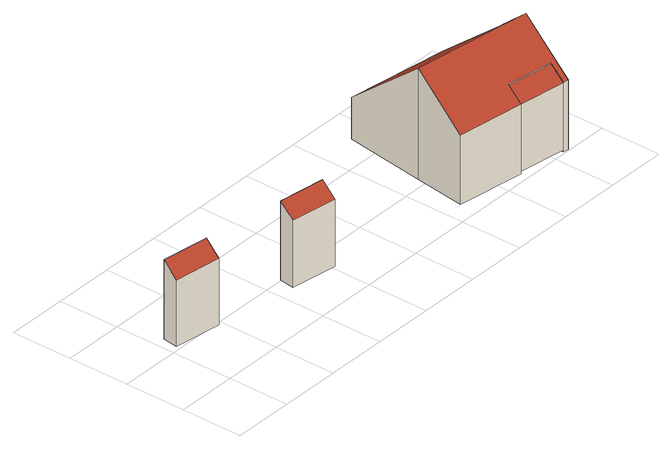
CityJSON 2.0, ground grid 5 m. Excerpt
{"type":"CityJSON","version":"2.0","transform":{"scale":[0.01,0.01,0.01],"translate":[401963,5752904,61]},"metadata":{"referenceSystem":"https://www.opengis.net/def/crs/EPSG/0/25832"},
"CityObjects":{
"building1":{"type":"Building","attributes":{"Gemeindeschluessel":"05515000","Geometrietyp2DReferenz":"3000","function":"51009_1610","roofType":"2100","measuredHeight":6.49},"geometry":[{"type":"Solid","lod":"2","boundaries":[[[[0,1,2,3]],[[4,5,1,0]],[[6,7,5,4]],[[3,2,7,6]],[[4,0,3,6]],[[1,5,7,2]]]],"semantics":{"surfaces":[{"type":"WallSurface"},{"type":"RoofSurface"},{"type":"GroundSurface"}],"values":[[0,0,0,0,1,2]]}}]},
"building2":{"type":"Building","attributes":{"Gemeindeschluessel":"05515000","Geometrietyp2DReferenz":"3000","function":"51009_1610","roofType":"2100","measuredHeight":6.5},"geometry":[{"type":"Solid","lod":"2","boundaries":[[[[8,9,10,11]],[[12,13,9,8]],[[14,15,13,12]],[[11,10,15,14]],[[12,8,11,14]],[[9,13,15,10]]]],"semantics":{"surfaces":[{"type":"WallSurface"},{"type":"RoofSurface"},{"type":"GroundSurface"}],"values":[[0,0,0,0,1,2]]}}]},
"building3":{"type":"Building","attributes":{"Gemeindeschluessel":"05515000","Geometrietyp2DReferenz":"3000","function":"31001_1000","roofType":"3100","measuredHeight":9.07},"address":[{"country":"Germany","locality":"Münster","thoroughfareNumber":"24","thoroughfareName":"Waldweg"}],"geometry":[{"type":"Solid","lod":"2","boundaries":[[[[16,17,18,19]],[[20,21,17,16]],[[22,23,21,20]],[[24,25,23,22]],[[26,27,25,24]],[[28,29,27,26]],[[30,31,29,28]],[[32,33,31,30]],[[34,35,33,32]],[[36,37,35,34]],[[38,39,37,36]],[[40,41,39,38]],[[42,43,41,40]],[[19,18,43,42]],[[36,34,32,30,28,26,24,22,38]],[[20,16,19,42,40,38,22]],[[17,21,23,25,27,29,31,33,35,37,39,41,43,18]]]],"semantics":{"surfaces":[{"type":"WallSurface"},{"type":"RoofSurface"},{"type":"GroundSurface"}],"values":[[0,0,0,0,0,0,0,0,0,0,0,0,0,0,1,1,2]]}}]},
"building4":{"type":"Building","attributes":{"Gemeindeschluessel":"05515000","Geometrietyp2DReferenz":"3000","function":"51009_1610","roofType":"2100","measuredHeight":6.48},"geometry":[{"type":"Solid","lod":"2","boundaries":[[[[44,45,46,47]],[[48,49,45,44]],[[50,51,49,48]],[[47,46,51,50]],[[48,44,47,50]],[[45,49,51,46]]]],"semantics":{"surfaces":[{"type":"WallSurface"},{"type":"RoofSurface"},{"type":"GroundSurface"}],"values":[[0,0,0,0,1,2]]}}]}
},
"vertices":[
[71,642,693],[71,642,43],[53,517,43],[53,517,586],[461,587,693],[461,587,43],[443,462,586],[443,462,43],
[1140,491,691],[1140,491,40],[1122,367,40],[1122,367,589],[1528,437,691],[1528,437,40],[1510,312,589],[1510,312,40],
[3579,579,826],[3579,579,23],[3620,876,23],[3620,876,574],[3728,558,826],[3728,558,23],[3710,435,931],[3710,435,23],[3686,262,792],[3686,262,23],[3652,14,592],[3652,14,23],[3607,20,592],[3607,20,23],[3624,145,692],[3624,145,23],[3235,199,692],[3235,199,23],[3217,74,591],[3217,74,23],[2660,151,591],[2660,151,23],[2720,572,931],[2720,572,23],[2813,1241,364],[2813,1241,23],[3654,1124,364],[3654,1124,23],
[3235,199,688],[3235,199,40],[3217,74,40],[3217,74,589],[3624,145,688],[3624,145,40],[3607,20,589],[3607,20,40]
]}
